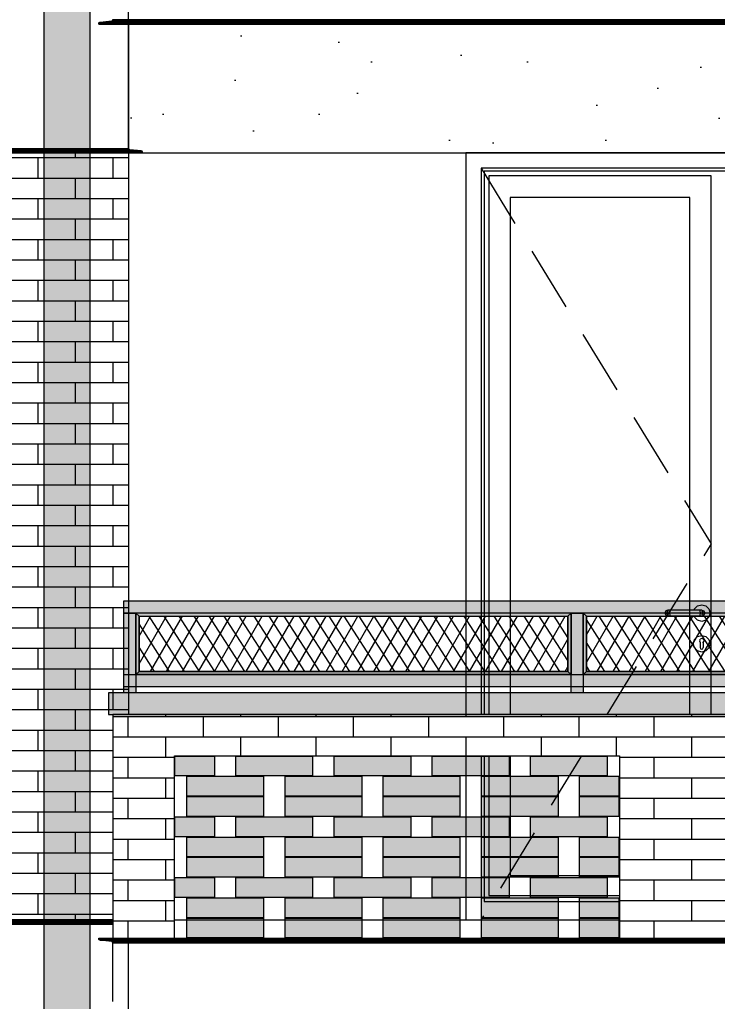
# Model space of a CAD drawing. Header units: millimetres. Extents: x 476571643 to 477489869, y 4620928210 to 4621294454.
# Drawn here: x 477475450 to 477477723, y 4621002964 to 4621006164 of the extents above; entities that cross this region are included whole.
import ezdxf

# ---------------------------------------------------------------- set-up
doc = ezdxf.new("R2010")
doc.units = ezdxf.units.MM
doc.header["$MEASUREMENT"] = 0
doc.set_wipeout_variables(frame=1)
doc.linetypes.add('Hidden Line', pattern=[317.5, 211.666667, -105.833333])
doc.linetypes.add('Wipeout_Contour', pattern=[1000, 0, -1000])
for name, color, linetype, lineweight in [('2D Drafting - General_Pen_No__7_Pen_No__7', 7, 'Continuous', 0), ('New_2D Drafting - General_Pen_No__30_Pen_No__9_Pen_No__9_Pen_No__250', 7, 'Continuous', 0), ('New_2D Drafting - General_Pen_No__30_Pen_No__9_Pen_No__9_Pen_No__253', 252, 'Continuous', 0), ('New_2D Drafting - General_Pen_No__30_Pen_No__9_Pen_No__9_Pen_No__255', 255, 'Continuous', 0), ('New_2D Drafting - General_Pen_No__30_Pen_No__9_Pen_No__9_Pen_No__42', 250, 'Continuous', 0), ('New_2D Drafting - General_Pen_No__30_Pen_No__9_Pen_No__9_Pen_No__7', 7, 'Continuous', 0), ('New_2D Drafting - General_Pen_No__4', 7, 'Continuous', 0), ('New_2D Drafting - General_Pen_No__7', 7, 'Continuous', 0), ('New_Structural - Bearing_Pen_No__250', 7, 'Continuous', 0), ('Structural - Bearing_Pen_No__250', 7, 'Continuous', 0), ('zoma_Pen_No__142', 142, 'Continuous', 0)]:
    doc.layers.add(name, color=color, linetype=linetype, lineweight=lineweight)
doc.layers.add('New_2D Drafting - General_Pen_No__30_Pen_No__9_Pen_No__9', color=7, linetype='Continuous')
doc.layers.add('zoma', color=7, linetype='Continuous')
doc.layers.add('New_2D Drafting - General_Pen_No__30_Pen_No__9_Pen_No__9_Pen_No__252', color=7, linetype='Continuous', lineweight=0, true_color=0x666666)
doc.layers.add('New_2D Drafting - General_Pen_No__30_Pen_No__9_Pen_No__9_Pen_No__254', color=7, linetype='Continuous', lineweight=0, true_color=0xcccccc)
doc.styles.add('GENERATED_STYLE_2', font='arial.ttf')
doc.dimstyles.new('GENERATED_STYLE__32', dxfattribs={"dimtxt": 100, "dimasz": 64.421331, "dimexe": 0.18, "dimexo": 3, "dimgap": 0.09, "dimtad": 1, "dimlfac": 0.001, "dimzin": 0, "dimdsep": 46, "dimtxsty": 'GENERATED_STYLE_2', "dimblk": 'ARROWHEAD_2', "dimblk1": 'ARROWHEAD_2', "dimblk2": 'ARROWHEAD_2', "dimcen": 0.09, "dimclrd": 142, "dimclre": 142, "dimclrt": 142, "dimadec": 0, "dimazin": 0, "dimtfac": 1, "dimtdec": 4, "dimtmove": 0, "dimatfit": 3, "dimfxl": 1, "dimtolj": 1, "dimtzin": 0, "dimarcsym": 0})
pattern_1 = [(60, (476844527.15, 4621385791.044), (-38.9711432, 22.5), []), (122.8330945, (476844527.15, 4621385791.044), (36.8060797, 18.75), [])]

# ---------------------------------------------------------------- blocks, each defined once
blk = doc.blocks.new('*D2171', base_point=(476844527.1, 4621385791))
at = {"layer": 'zoma_Pen_No__142', "color": 142, "linetype": 'Continuous', "lineweight": 0, "transparency": 16777216}
for p, q in [((477478168.2, 4621003254.5), (477478253, 4621003205.5)), ((477478274.2, 4621003230), (477478147, 4621003230)), ((477478210.6, 4621002530), (477478210.6, 4621003230)), ((477478274.2, 4621002530), (477478147, 4621002530)), ((477478168.2, 4621002554.5), (477478253, 4621002505.5))]:
    blk.add_line(p, q, dxfattribs=at)
at = {"layer": 'zoma_Pen_No__142', "color": 142, "lineweight": 0, "transparency": 16777216, "insert": (477478190.6, 4621002747), "char_height": 100, "attachment_point": 7, "rotation": 90, "style": 'GENERATED_STYLE_2'}
blk.add_mtext('\\A1;{\\pql;\\fArial CYR|b0|i0|c204|p34;0.70}', dxfattribs=at)
blk = doc.blocks.new('ARROWHEAD_2')
at = {"color": 0, "linetype": 'Continuous', "lineweight": 0}
for p, q in [((-0.378, -0.655), (0.378, 0.655)), ((0, 0), (-1, 0))]:
    blk.add_line(p, q, dxfattribs=at)
blk = doc.blocks.new('*D2172', base_point=(476844527.1, 4621385791))
at = {"layer": 'zoma_Pen_No__142', "color": 142, "linetype": 'Continuous', "lineweight": 0, "transparency": 16777216}
for p, q in [((477478274.2, 4621005730), (477478147, 4621005730)), ((477478168.2, 4621005754.5), (477478253, 4621005705.5)), ((477478210.6, 4621003230), (477478210.6, 4621005730)), ((477478168.2, 4621003254.5), (477478253, 4621003205.5)), ((477478274.2, 4621003230), (477478147, 4621003230))]:
    blk.add_line(p, q, dxfattribs=at)
at = {"layer": 'zoma_Pen_No__142', "color": 142, "lineweight": 0, "transparency": 16777216, "insert": (477478190.6, 4621004347), "char_height": 100, "attachment_point": 7, "rotation": 90, "style": 'GENERATED_STYLE_2'}
blk.add_mtext('\\A1;{\\pql;\\fArial CYR|b0|i0|c204|p34;2.50}', dxfattribs=at)
blk = doc.blocks.new('*D2173', base_point=(476844527.1, 4621385791))
at = {"layer": 'zoma_Pen_No__142', "color": 142, "linetype": 'Continuous', "lineweight": 0, "transparency": 16777216}
for p, q in [((477478168.2, 4621006454.5), (477478253, 4621006405.5)), ((477478274.2, 4621006430), (477478147, 4621006430)), ((477478210.6, 4621005730), (477478210.6, 4621006430)), ((477478274.2, 4621005730), (477478147, 4621005730)), ((477478168.2, 4621005754.5), (477478253, 4621005705.5))]:
    blk.add_line(p, q, dxfattribs=at)
at = {"layer": 'zoma_Pen_No__142', "color": 142, "lineweight": 0, "transparency": 16777216, "insert": (477478190.6, 4621005947), "char_height": 100, "attachment_point": 7, "rotation": 90, "style": 'GENERATED_STYLE_2'}
blk.add_mtext('\\A1;{\\pql;\\fArial CYR|b0|i0|c204|p34;0.70}', dxfattribs=at)
blk = doc.blocks.new('*D2182', base_point=(476844527.1, 4621385791))
at = {"layer": 'zoma_Pen_No__142', "color": 142, "linetype": 'Continuous', "lineweight": 0, "transparency": 16777216}
for p, q in [((477480860.4, 4621003254.5), (477480945.2, 4621003205.5)), ((477480966.4, 4621003230), (477480839.2, 4621003230)), ((477480902.8, 4621002530), (477480902.8, 4621003230)), ((477480966.4, 4621002530), (477480839.2, 4621002530)), ((477480860.4, 4621002554.5), (477480945.2, 4621002505.5))]:
    blk.add_line(p, q, dxfattribs=at)
at = {"layer": 'zoma_Pen_No__142', "color": 142, "lineweight": 0, "transparency": 16777216, "insert": (477480882.8, 4621002747), "char_height": 100, "attachment_point": 7, "rotation": 90, "style": 'GENERATED_STYLE_2'}
blk.add_mtext('\\A1;{\\pql;\\fArial CYR|b0|i0|c204|p34;0.70}', dxfattribs=at)
blk = doc.blocks.new('*D2183', base_point=(476844527.1, 4621385791))
at = {"layer": 'zoma_Pen_No__142', "color": 142, "linetype": 'Continuous', "lineweight": 0, "transparency": 16777216}
for p, q in [((477480966.4, 4621005730), (477480839.2, 4621005730)), ((477480860.4, 4621005754.5), (477480945.2, 4621005705.5)), ((477480902.8, 4621003230), (477480902.8, 4621005730)), ((477480860.4, 4621003254.5), (477480945.2, 4621003205.5)), ((477480966.4, 4621003230), (477480839.2, 4621003230))]:
    blk.add_line(p, q, dxfattribs=at)
at = {"layer": 'zoma_Pen_No__142', "color": 142, "lineweight": 0, "transparency": 16777216, "insert": (477480882.8, 4621004347), "char_height": 100, "attachment_point": 7, "rotation": 90, "style": 'GENERATED_STYLE_2'}
blk.add_mtext('\\A1;{\\pql;\\fArial CYR|b0|i0|c204|p34;2.50}', dxfattribs=at)
blk = doc.blocks.new('*D2184', base_point=(476844527.1, 4621385791))
at = {"layer": 'zoma_Pen_No__142', "color": 142, "linetype": 'Continuous', "lineweight": 0, "transparency": 16777216}
for p, q in [((477480860.4, 4621006454.5), (477480945.2, 4621006405.5)), ((477480966.4, 4621006430), (477480839.2, 4621006430)), ((477480902.8, 4621005730), (477480902.8, 4621006430)), ((477480966.4, 4621005730), (477480839.2, 4621005730)), ((477480860.4, 4621005754.5), (477480945.2, 4621005705.5))]:
    blk.add_line(p, q, dxfattribs=at)
at = {"layer": 'zoma_Pen_No__142', "color": 142, "lineweight": 0, "transparency": 16777216, "insert": (477480882.8, 4621005947), "char_height": 100, "attachment_point": 7, "rotation": 90, "style": 'GENERATED_STYLE_2'}
blk.add_mtext('\\A1;{\\pql;\\fArial CYR|b0|i0|c204|p34;0.70}', dxfattribs=at)

msp = doc.modelspace()

# ---------------------------------------------------------------- hatches: boundary and pattern name
at = {"layer": 'New_2D Drafting - General_Pen_No__30_Pen_No__9_Pen_No__9_Pen_No__255', "linetype": 'Continuous', "lineweight": 0}
for points in [[(477475679.198, 4620994529.951), (477475679.198, 4621009330.016), (477475529.198, 4621009330.016), (477475529.198, 4620994529.951)], [(477481618.93, 4621004269.985), (477481618.93, 4621004229.985), (477475788.935, 4621004229.985), (477475788.935, 4621004269.985)], [(477475828.941, 4621003969.985), (477475788.935, 4621003969.985), (477475788.935, 4621004229.985), (477475828.941, 4621004229.985)], [(477475838.941, 4621004040.011), (477475828.941, 4621004030.011), (477475828.941, 4621004229.985), (477475838.941, 4621004219.985)], [(477477246.423, 4621004229.985), (477475828.941, 4621004229.985), (477475838.941, 4621004219.985), (477477236.423, 4621004219.985)], [(477477246.423, 4621004029.985), (477477236.423, 4621004039.985), (477477236.423, 4621004219.985), (477477246.423, 4621004229.985)], [(477477286.423, 4621003969.985), (477477246.423, 4621003969.985), (477477246.423, 4621004229.985), (477477286.423, 4621004229.985)], [(477477296.423, 4621004039.985), (477477286.423, 4621004029.985), (477477286.423, 4621004230.011), (477477296.423, 4621004220.011)], [(477478683.923, 4621004229.985), (477477286.423, 4621004229.985), (477477296.423, 4621004219.985), (477478673.923, 4621004219.985)], [(477477246.423, 4621004029.985), (477475828.941, 4621004029.985), (477475838.941, 4621004039.985), (477477236.423, 4621004039.985)], [(477478683.923, 4621004029.985), (477477286.423, 4621004029.985), (477477296.423, 4621004039.985), (477478673.923, 4621004039.985)], [(477481618.93, 4621004029.985), (477481618.93, 4621003989.985), (477475788.935, 4621003989.985), (477475788.935, 4621004029.985)], [(477475738.935, 4621003899.985), (477481668.93, 4621003899.985), (477481668.93, 4621003969.985), (477475738.935, 4621003969.985)]]:
    msp.add_hatch(color=255, dxfattribs=at).paths.add_polyline_path(points)
at = {"layer": 'New_2D Drafting - General_Pen_No__7', "linetype": 'Continuous', "lineweight": 0}
h = msp.add_hatch(dxfattribs=at)
h.set_pattern_fill('BATT_INSULATION', style=0, pattern_type=2)
h.set_pattern_definition(pattern_1)
h.paths.add_polyline_path([(477475838.941, 4621004219.985), (477477236.423, 4621004219.985), (477477236.423, 4621004039.985), (477475838.941, 4621004039.985)])
h = msp.add_hatch(dxfattribs=at)
h.set_pattern_fill('BATT_INSULATION', style=0, pattern_type=2)
h.set_pattern_definition(pattern_1)
h.paths.add_polyline_path([(477477296.423, 4621004219.985), (477478673.923, 4621004219.985), (477478673.923, 4621004039.985), (477477296.423, 4621004039.985)])

# ---------------------------------------------------------------- linework, layer by layer
at = {"layer": '2D Drafting - General_Pen_No__7_Pen_No__7', "color": 7, "linetype": 'Continuous', "lineweight": 0, "flags": 128}
for points in [[(477478443.178, 4621005669.991), (477476963.178, 4621005669.986), (477476963.186, 4621003289.988), (477478443.186, 4621003289.994)], [(477477703.182, 4621005654.989), (477476978.178, 4621005654.986), (477476978.186, 4621003309.988), (477477703.186, 4621003309.991)], [(477477633.178, 4621005584.988), (477477048.178, 4621005584.986), (477477048.186, 4621003374.989), (477477633.186, 4621003374.991)]]:
    msp.add_lwpolyline(points, close=True, dxfattribs=at)
at = {"layer": 'New_2D Drafting - General_Pen_No__30_Pen_No__9_Pen_No__9_Pen_No__250', "color": 7, "linetype": 'Continuous', "lineweight": 0, "flags": 128}
msp.add_lwpolyline([(477481618.93, 4621004029.985), (477481618.93, 4621003989.985), (477475788.935, 4621003989.985), (477475788.935, 4621004029.985)], close=True, dxfattribs=at)
at = {"layer": 'New_2D Drafting - General_Pen_No__30_Pen_No__9_Pen_No__9_Pen_No__7', "color": 7, "linetype": 'Continuous', "lineweight": 0, "flags": 128}
for points in [[(477475679.198, 4620994529.951), (477475679.198, 4621009330.016), (477475529.198, 4621009330.016), (477475529.198, 4620994529.951)], [(477481618.93, 4621004269.985), (477481618.93, 4621004229.985), (477475788.935, 4621004229.985), (477475788.935, 4621004269.985)], [(477475828.941, 4621003969.985), (477475788.935, 4621003969.985), (477475788.935, 4621004229.985), (477475828.941, 4621004229.985)], [(477475838.941, 4621004040.011), (477475828.941, 4621004030.011), (477475828.941, 4621004229.985), (477475838.941, 4621004219.985)], [(477477246.423, 4621004229.985), (477475828.941, 4621004229.985), (477475838.941, 4621004219.985), (477477236.423, 4621004219.985)], [(477477246.423, 4621004029.985), (477477236.423, 4621004039.985), (477477236.423, 4621004219.985), (477477246.423, 4621004229.985)], [(477477286.423, 4621003969.985), (477477246.423, 4621003969.985), (477477246.423, 4621004229.985), (477477286.423, 4621004229.985)], [(477477296.423, 4621004039.985), (477477286.423, 4621004029.985), (477477286.423, 4621004230.011), (477477296.423, 4621004220.011)], [(477478683.923, 4621004229.985), (477477286.423, 4621004229.985), (477477296.423, 4621004219.985), (477478673.923, 4621004219.985)], [(477477246.423, 4621004029.985), (477475828.941, 4621004029.985), (477475838.941, 4621004039.985), (477477236.423, 4621004039.985)], [(477478683.923, 4621004029.985), (477477286.423, 4621004029.985), (477477296.423, 4621004039.985), (477478673.923, 4621004039.985)], [(477475738.935, 4621003899.985), (477481668.93, 4621003899.985), (477481668.93, 4621003969.985), (477475738.935, 4621003969.985)]]:
    msp.add_lwpolyline(points, close=True, dxfattribs=at)
at = {"layer": 'New_2D Drafting - General_Pen_No__4', "color": 7, "linetype": 'Continuous', "lineweight": 0, "flags": 128}
for points in [[(477475838.941, 4621004219.985), (477477236.423, 4621004219.985), (477477236.423, 4621004039.985), (477475838.941, 4621004039.985)], [(477477296.423, 4621004219.985), (477478673.923, 4621004219.985), (477478673.923, 4621004039.985), (477477296.423, 4621004039.985)]]:
    msp.add_lwpolyline(points, close=True, dxfattribs=at)
at = {"layer": 'New_Structural - Bearing_Pen_No__250', "color": 7, "linetype": 'Continuous', "lineweight": 0}
for p, q in [((477477658.792, 4621004253.372), (477477672.292, 4621004256.989)), ((477477672.292, 4621004256.989), (477477685.792, 4621004253.372)), ((477477555.221, 4621004237.06), (477477552.292, 4621004229.989)), ((477477552.292, 4621004229.989), (477477555.221, 4621004222.918)), ((477477556.773, 4621004237.06), (477477554.014, 4621004229.989)), ((477477554.014, 4621004229.989), (477477556.773, 4621004222.918)), ((477477562.292, 4621004239.989), (477477555.221, 4621004237.06)), ((477477561.588, 4621004237.06), (477477559.476, 4621004229.989)), ((477477559.476, 4621004229.989), (477477561.588, 4621004222.918)), ((477477563.434, 4621004239.989), (477477562.292, 4621004239.989)), ((477477566.686, 4621004239.989), (477477563.434, 4621004239.989)), ((477477571.552, 4621004239.989), (477477566.686, 4621004239.989)), ((477477568.793, 4621004237.06), (477477567.65, 4621004229.989)), ((477477567.65, 4621004229.989), (477477568.793, 4621004222.918)), ((477477577.292, 4621004239.989), (477477571.552, 4621004239.989)), ((477477657.292, 4621004239.989), (477477577.292, 4621004239.989)), ((477477647.972, 4621004239.989), (477477648.91, 4621004243.489)), ((477477648.91, 4621004243.489), (477477658.792, 4621004253.372)), ((477477663.033, 4621004239.989), (477477657.292, 4621004239.989)), ((477477667.899, 4621004239.989), (477477663.033, 4621004239.989)), ((477477665.792, 4621004237.06), (477477666.934, 4621004229.989)), ((477477666.934, 4621004229.989), (477477665.792, 4621004222.918)), ((477477671.15, 4621004239.989), (477477667.899, 4621004239.989)), ((477477672.292, 4621004239.989), (477477671.15, 4621004239.989)), ((477477672.292, 4621004239.989), (477477679.363, 4621004237.061)), ((477477672.997, 4621004237.061), (477477675.109, 4621004229.989)), ((477477675.109, 4621004229.989), (477477672.997, 4621004222.918)), ((477477677.811, 4621004237.061), (477477680.57, 4621004229.989)), ((477477680.57, 4621004229.989), (477477677.811, 4621004222.918)), ((477477679.363, 4621004237.061), (477477682.292, 4621004229.989)), ((477477682.292, 4621004229.989), (477477679.363, 4621004222.918)), ((477477685.792, 4621004253.372), (477477695.675, 4621004243.49)), ((477477695.675, 4621004243.49), (477477699.292, 4621004229.99)), ((477477699.292, 4621004229.99), (477477695.675, 4621004216.49)), ((477477555.221, 4621004222.918), (477477562.292, 4621004219.989)), ((477477563.434, 4621004219.989), (477477562.292, 4621004219.989)), ((477477566.686, 4621004219.989), (477477563.434, 4621004219.989)), ((477477571.552, 4621004219.989), (477477566.686, 4621004219.989)), ((477477577.292, 4621004219.989), (477477571.552, 4621004219.989)), ((477477657.292, 4621004219.989), (477477577.292, 4621004219.989)), ((477477648.91, 4621004216.489), (477477647.972, 4621004219.989)), ((477477658.792, 4621004206.607), (477477648.91, 4621004216.489)), ((477477663.033, 4621004219.989), (477477657.292, 4621004219.989)), ((477477672.292, 4621004202.989), (477477658.792, 4621004206.607)), ((477477667.899, 4621004219.989), (477477663.033, 4621004219.989)), ((477477671.151, 4621004219.989), (477477667.899, 4621004219.989)), ((477477672.292, 4621004219.989), (477477671.151, 4621004219.989)), ((477477679.363, 4621004222.918), (477477672.292, 4621004219.989)), ((477477685.792, 4621004206.607), (477477672.292, 4621004202.989)), ((477477695.675, 4621004216.49), (477477685.792, 4621004206.607)), ((477477645.293, 4621004129.989), (477477648.91, 4621004143.489)), ((477477648.91, 4621004116.489), (477477645.293, 4621004129.989)), ((477477648.91, 4621004143.489), (477477658.793, 4621004153.372)), ((477477658.793, 4621004153.372), (477477672.293, 4621004156.989)), ((477477665.572, 4621004141.629), (477477664.825, 4621004139.682)), ((477477664.825, 4621004139.682), (477477667.293, 4621004134.389)), ((477477665.572, 4621004141.629), (477477666.917, 4621004145.133)), ((477477672.293, 4621004147.415), (477477666.917, 4621004145.133)), ((477477667.293, 4621004134.389), (477477667.293, 4621004132.876)), ((477477667.293, 4621004132.876), (477477667.293, 4621004129.989)), ((477477667.293, 4621004129.989), (477477667.293, 4621004127.103)), ((477477672.293, 4621004156.989), (477477685.793, 4621004153.372)), ((477477677.668, 4621004145.133), (477477672.293, 4621004147.415)), ((477477677.293, 4621004134.389), (477477679.76, 4621004139.682)), ((477477677.293, 4621004132.876), (477477677.293, 4621004134.389)), ((477477677.293, 4621004132.876), (477477677.293, 4621004129.989)), ((477477677.293, 4621004129.989), (477477677.293, 4621004127.103)), ((477477679.013, 4621004141.629), (477477677.668, 4621004145.133)), ((477477679.013, 4621004141.629), (477477679.76, 4621004139.682)), ((477477685.793, 4621004153.372), (477477695.675, 4621004143.49)), ((477477695.675, 4621004143.49), (477477699.293, 4621004129.99)), ((477477699.293, 4621004129.99), (477477695.675, 4621004116.49)), ((477477658.793, 4621004106.607), (477477648.91, 4621004116.489)), ((477477672.293, 4621004102.989), (477477658.793, 4621004106.607)), ((477477667.293, 4621004127.103), (477477667.293, 4621004121.329)), ((477477667.293, 4621004121.329), (477477667.293, 4621004117.489)), ((477477667.293, 4621004117.489), (477477668.757, 4621004113.954)), ((477477668.757, 4621004113.954), (477477672.293, 4621004112.489)), ((477477672.293, 4621004112.489), (477477675.828, 4621004113.954)), ((477477685.793, 4621004106.607), (477477672.293, 4621004102.989)), ((477477675.828, 4621004113.954), (477477677.293, 4621004117.489)), ((477477677.293, 4621004127.103), (477477677.293, 4621004121.329)), ((477477677.293, 4621004121.329), (477477677.293, 4621004117.489)), ((477477695.675, 4621004116.49), (477477685.793, 4621004106.607))]:
    msp.add_line(p, q, dxfattribs=at)
at = {"layer": 'Structural - Bearing_Pen_No__250', "color": 7, "linetype": 'Continuous', "lineweight": 0}
for p, q in [((477475707.596, 4621006152.486), (477475707.996, 4621006154.016)), ((477475707.596, 4621006149.991), (477475707.596, 4621006152.486)), ((477475707.996, 4621006154.016), (477475709.134, 4621006155.314)), ((477475709.134, 4621006155.314), (477475710.837, 4621006156.181)), ((477475710.837, 4621006156.181), (477475712.059, 4621006156.441)), ((477475712.059, 4621006156.441), (477475749.46, 4621006160.431)), ((477475749.46, 4621006160.431), (477475750.682, 4621006160.69)), ((477475750.682, 4621006160.69), (477475752.385, 4621006161.557)), ((477475752.385, 4621006161.557), (477475753.523, 4621006162.855)), ((477475753.523, 4621006162.855), (477475753.922, 4621006164.386)), ((477475707.596, 4621003167.496), (477475707.596, 4621003169.991)), ((477475707.996, 4621003165.965), (477475707.596, 4621003167.496)), ((477475709.134, 4621003164.667), (477475707.996, 4621003165.965)), ((477475710.837, 4621003163.8), (477475709.134, 4621003164.667)), ((477475712.059, 4621003163.541), (477475710.837, 4621003163.8)), ((477475749.46, 4621003159.551), (477475712.059, 4621003163.541)), ((477475750.682, 4621003159.291), (477475749.46, 4621003159.551)), ((477475752.385, 4621003158.424), (477475750.682, 4621003159.291)), ((477475753.523, 4621003157.126), (477475752.385, 4621003158.424)), ((477475753.922, 4621003155.596), (477475753.523, 4621003157.126)), ((477475753.922, 4621002964.404), (477475753.922, 4621003155.596))]:
    msp.add_line(p, q, dxfattribs=at)

# ---------------------------------------------------------------- wipeouts: each hides what was drawn before it
at = {"color": 254, "linetype": 'Wipeout_Contour', "lineweight": 0, "ltscale": 27873655065.9158}
msp.add_wipeout([(477475804.11, 4621006149.991), (477475804.11, 4621005729.993), (477482774.143, 4621005729.993), (477482774.143, 4621006429.993), (477481653.93, 4621006429.993), (477481653.93, 4621006149.991)], dxfattribs=at).dxf.layer = 'New_2D Drafting - General_Pen_No__30_Pen_No__9_Pen_No__9'
at = {"color": 254, "linetype": 'Wipeout_Contour', "lineweight": 0, "ltscale": 27873635967.59877}
msp.add_wipeout([(477475804.11, 4621002949.991), (477475804.11, 4621002529.993), (477482774.143, 4621002529.993), (477482774.143, 4621003229.993), (477481653.93, 4621003229.993), (477481653.93, 4621002949.991)], dxfattribs=at).dxf.layer = 'New_2D Drafting - General_Pen_No__30_Pen_No__9_Pen_No__9'

# ---------------------------------------------------------------- next in the draw order: hatches: boundary and pattern name
at = {"layer": 'New_2D Drafting - General_Pen_No__30_Pen_No__9_Pen_No__9_Pen_No__253', "linetype": 'Continuous', "lineweight": 0}
h = msp.add_hatch(dxfattribs=at)
h.set_pattern_fill('BRICK___RUNNING_BOND', color=252, style=0, pattern_type=2)
h.set_pattern_definition([(0, (477474163.39, 4621004514.985), (0, 66.64), []), (90, (477474163.4, 4621004514.98), (-244.8, 0), [66.64, -66.64]), (90, (477474285.8, 4621004581.62), (-244.8, 0), [66.64, -66.64])])
h.paths.add_polyline_path([(477474554.476, 4621005729.992), (477475804.11, 4621005729.992), (477475804.11, 4621003229.992), (477474554.476, 4621003229.992)])
at = {"layer": 'New_2D Drafting - General_Pen_No__30_Pen_No__9_Pen_No__9_Pen_No__42', "linetype": 'Continuous', "lineweight": 0, "true_color": 0xc7c8ca}
h = msp.add_hatch(dxfattribs=at)
h.set_pattern_fill('CUT_STONE', color=9, style=0, pattern_type=2)
h.set_pattern_definition([(45, (476844527.15, 4621386591.04), (-254.55844, 254.55844), [0, -240, 0, -360]), (110, (476845327.15, 4621386591.04), (338.28934, 123.12725), [0, -176, 0, -304])])
h.paths.add_polyline_path([(477475804.11, 4621006149.991), (477475804.11, 4621005729.993), (477482774.143, 4621005729.993), (477482774.143, 4621006429.993), (477481653.93, 4621006429.993), (477481653.93, 4621006149.991)])

# ---------------------------------------------------------------- next in the draw order: linework, layer by layer
at = {"layer": '2D Drafting - General_Pen_No__7_Pen_No__7', "color": 7, "linetype": 'Continuous', "lineweight": 0, "flags": 128}
for points in [[(477476907.303, 4621003229.987), (477478503.186, 4621003229.992), (477478503.177, 4621005729.992), (477476903.177, 4621005729.987)], [(477476903.177, 4621005729.987), (477476903.186, 4621003229.987), (477476907.303, 4621003229.987)]]:
    msp.add_lwpolyline(points, dxfattribs=at)
msp.add_lwpolyline([(477478453.178, 4621005679.991), (477476953.178, 4621005679.986), (477476953.186, 4621003229.987), (477478453.186, 4621003229.994)], close=True, dxfattribs=at)
at = {"layer": '2D Drafting - General_Pen_No__7_Pen_No__7', "color": 7, "linetype": 'Hidden Line', "lineweight": 0, "flags": 128}
msp.add_lwpolyline([(477476953.178, 4621005679.986), (477477703.182, 4621004455.866), (477476953.963, 4621003231.271)], dxfattribs=at)
at = {"layer": 'New_2D Drafting - General_Pen_No__30_Pen_No__9_Pen_No__9_Pen_No__7', "color": 7, "linetype": 'Continuous', "lineweight": 0, "flags": 128}
for points in [[(477475804.11, 4621006149.991), (477475804.11, 4621005729.993), (477482774.143, 4621005729.993), (477482774.143, 4621006429.993), (477481653.93, 4621006429.993), (477481653.93, 4621006149.991)], [(477474554.476, 4621005729.992), (477475804.11, 4621005729.992), (477475804.11, 4621003229.992), (477474554.476, 4621003229.992)]]:
    msp.add_lwpolyline(points, close=True, dxfattribs=at)
at = {"layer": 'New_Structural - Bearing_Pen_No__250', "color": 7, "linetype": 'Continuous', "lineweight": 0}
for p, q in [((477475804.11, 4621005729.993), (477482774.143, 4621005729.993)), ((477475804.11, 4621003229.993), (477482774.143, 4621003229.993))]:
    msp.add_line(p, q, dxfattribs=at)
at = {"layer": 'Structural - Bearing_Pen_No__250', "color": 7, "linetype": 'Continuous', "lineweight": 0}
for p, q in [((477475804.11, 4621005744.407), (477475804.11, 4621006415.592)), ((477475707.596, 4621006152.486), (477481700.248, 4621006152.486)), ((477475707.596, 4621006149.991), (477481700.248, 4621006149.991)), ((477475712.059, 4621006156.441), (477481695.786, 4621006156.441)), ((477475749.46, 4621006160.431), (477481658.385, 4621006160.431)), ((477475753.921, 4621006164.386), (477481653.922, 4621006164.386)), ((477468457.801, 4621005732.488), (477475850.436, 4621005732.488)), ((477468457.801, 4621005729.993), (477475850.436, 4621005729.993)), ((477468462.263, 4621005736.443), (477475845.974, 4621005736.443)), ((477468499.665, 4621005740.433), (477475808.573, 4621005740.433)), ((477468504.127, 4621005744.388), (477475804.11, 4621005744.388)), ((477475804.51, 4621005742.857), (477475804.11, 4621005744.388)), ((477475805.648, 4621005741.56), (477475804.51, 4621005742.857)), ((477475807.351, 4621005740.693), (477475805.648, 4621005741.56)), ((477475808.573, 4621005740.433), (477475807.351, 4621005740.693)), ((477475845.974, 4621005736.443), (477475808.573, 4621005740.433)), ((477475847.196, 4621005736.184), (477475845.974, 4621005736.443)), ((477475848.899, 4621005735.317), (477475847.196, 4621005736.184)), ((477475850.037, 4621005734.019), (477475848.899, 4621005735.317)), ((477475850.436, 4621005732.488), (477475850.037, 4621005734.019)), ((477475850.436, 4621005729.993), (477475850.436, 4621005732.488)), ((477468457.801, 4621003229.988), (477475850.436, 4621003229.988)), ((477468457.801, 4621003227.493), (477475850.436, 4621003227.493)), ((477468462.263, 4621003223.537), (477475845.974, 4621003223.537)), ((477468499.665, 4621003219.548), (477475808.573, 4621003219.548)), ((477468504.127, 4621003215.592), (477475804.11, 4621003215.592)), ((477475804.11, 4621003215.592), (477475804.51, 4621003217.123)), ((477475804.11, 4621002544.407), (477475804.11, 4621003215.592)), ((477475804.51, 4621003217.123), (477475805.648, 4621003218.421)), ((477475805.648, 4621003218.421), (477475807.351, 4621003219.288)), ((477475807.351, 4621003219.288), (477475808.573, 4621003219.548)), ((477475808.573, 4621003219.548), (477475845.974, 4621003223.537)), ((477475845.974, 4621003223.537), (477475847.196, 4621003223.797)), ((477475847.196, 4621003223.797), (477475848.899, 4621003224.664)), ((477475848.899, 4621003224.664), (477475850.037, 4621003225.962)), ((477475850.037, 4621003225.962), (477475850.436, 4621003227.493)), ((477475850.436, 4621003227.493), (477475850.436, 4621003229.988)), ((477475707.596, 4621003169.991), (477481700.248, 4621003169.991)), ((477475707.596, 4621003167.496), (477481700.248, 4621003167.496)), ((477475712.059, 4621003163.541), (477481695.786, 4621003163.541)), ((477475749.46, 4621003159.551), (477481658.385, 4621003159.551)), ((477475753.922, 4621003155.596), (477481653.922, 4621003155.596))]:
    msp.add_line(p, q, dxfattribs=at)

# ---------------------------------------------------------------- next in the draw order: dimensions: what is measured, and where the dimension line sits
at = {"layer": 'zoma', "color": 142, "linetype": 'Continuous', "lineweight": 0}
for base, picture, middle in [((477478210.582, 4621006429.993), '*D2173', (477478140.582, 4621006076.85)), ((477480902.788, 4621006429.993), '*D2184', (477480832.788, 4621006076.85))]:
    dim = msp.add_linear_dim(base=base, p1=(477463204.432, 4621005730), p2=(477462483.984, 4621006429.993), angle=90, dimstyle='GENERATED_STYLE__32', dxfattribs=at)
    dim.commit()
    dim.dimension.update_dxf_attribs({"geometry": picture, "text_midpoint": middle, "dimtype": 160, "text_rotation": 90})

# ---------------------------------------------------------------- next in the draw order: wipeouts: each hides what was drawn before it
at = {"color": 254, "linetype": 'Wipeout_Contour', "lineweight": 0, "ltscale": 74329702900.93265}
msp.add_wipeout([(477475753.935, 4621003169.991), (477475954.049, 4621003169.991), (477475954.049, 4621003764.991), (477477403.991, 4621003764.991), (477477403.991, 4621003169.991), (477477803.991, 4621003169.991), (477477803.991, 4621003764.985), (477479603.989, 4621003764.985), (477479603.989, 4621003169.991), (477480003.989, 4621003169.991), (477480003.989, 4621003764.985), (477481453.93, 4621003764.985), (477481453.93, 4621003169.991), (477481653.93, 4621003169.991), (477481653.93, 4621003899.985), (477475753.935, 4621003899.985)], dxfattribs=at).dxf.layer = 'New_2D Drafting - General_Pen_No__30_Pen_No__9_Pen_No__9'

# ---------------------------------------------------------------- next in the draw order: hatches: boundary and pattern name
at = {"layer": 'New_2D Drafting - General_Pen_No__30_Pen_No__9_Pen_No__9_Pen_No__254', "linetype": 'Continuous', "lineweight": 0, "true_color": 0xcccccc}
h = msp.add_hatch(dxfattribs=at)
h.set_pattern_fill('BRICK___RUNNING_BOND', color=254, style=0, pattern_type=2)
h.set_pattern_definition([(180, (477481189.12, 4621003559.99), (0, 66.64), []), (90, (477481189.12, 4621003559.99), (244.8, 0), [66.64, -66.64]), (90, (477481066.72, 4621003626.63), (244.8, 0), [66.64, -66.64])])
h.paths.add_polyline_path([(477475753.935, 4621003169.991), (477475954.049, 4621003169.991), (477475954.049, 4621003764.991), (477477403.991, 4621003764.991), (477477403.991, 4621003169.991), (477477803.991, 4621003169.991), (477477803.991, 4621003764.985), (477479603.989, 4621003764.985), (477479603.989, 4621003169.991), (477480003.989, 4621003169.991), (477480003.989, 4621003764.985), (477481453.93, 4621003764.985), (477481453.93, 4621003169.991), (477481653.93, 4621003169.991), (477481653.93, 4621003899.985), (477475753.935, 4621003899.985)])
at = {"layer": 'New_2D Drafting - General_Pen_No__30_Pen_No__9_Pen_No__9_Pen_No__255', "linetype": 'Continuous', "lineweight": 0}
for points in [[(477475955.048, 4621003763.991), (477476084.533, 4621003763.991), (477476084.533, 4621003698.991), (477475955.048, 4621003698.991)], [(477476154.533, 4621003763.991), (477476404.533, 4621003763.991), (477476404.533, 4621003698.991), (477476154.533, 4621003698.991)], [(477476474.533, 4621003763.991), (477476724.533, 4621003763.991), (477476724.533, 4621003698.991), (477476474.533, 4621003698.991)], [(477476794.533, 4621003763.991), (477477044.533, 4621003763.991), (477477044.533, 4621003698.991), (477476794.533, 4621003698.991)], [(477477114.533, 4621003763.991), (477477364.533, 4621003763.991), (477477364.533, 4621003698.991), (477477114.533, 4621003698.991)], [(477476244.533, 4621003697.991), (477476244.533, 4621003632.991), (477475994.533, 4621003632.991), (477475994.533, 4621003697.991)], [(477476564.533, 4621003697.991), (477476564.533, 4621003632.991), (477476314.533, 4621003632.991), (477476314.533, 4621003697.991)], [(477476884.533, 4621003697.991), (477476884.533, 4621003632.991), (477476634.533, 4621003632.991), (477476634.533, 4621003697.991)], [(477477204.533, 4621003697.991), (477477204.533, 4621003632.991), (477476954.533, 4621003632.991), (477476954.533, 4621003697.991)], [(477477402.533, 4621003697.991), (477477402.533, 4621003632.991), (477477274.533, 4621003632.991), (477477274.533, 4621003697.991)], [(477476244.533, 4621003631.991), (477476244.533, 4621003566.991), (477475994.533, 4621003566.991), (477475994.533, 4621003631.991)], [(477476564.533, 4621003631.991), (477476564.533, 4621003566.991), (477476314.533, 4621003566.991), (477476314.533, 4621003631.991)], [(477476884.533, 4621003631.991), (477476884.533, 4621003566.991), (477476634.533, 4621003566.991), (477476634.533, 4621003631.991)], [(477477204.533, 4621003631.991), (477477204.533, 4621003566.991), (477476954.533, 4621003566.991), (477476954.533, 4621003631.991)], [(477477402.533, 4621003631.991), (477477402.533, 4621003566.991), (477477274.533, 4621003566.991), (477477274.533, 4621003631.991)], [(477475955.048, 4621003565.991), (477476084.533, 4621003565.991), (477476084.533, 4621003500.991), (477475955.048, 4621003500.991)], [(477476154.533, 4621003500.991), (477476154.533, 4621003565.991), (477476404.533, 4621003565.991), (477476404.533, 4621003500.991)], [(477476474.533, 4621003500.991), (477476474.533, 4621003565.991), (477476724.533, 4621003565.991), (477476724.533, 4621003500.991)], [(477476794.533, 4621003500.991), (477476794.533, 4621003565.991), (477477044.533, 4621003565.991), (477477044.533, 4621003500.991)], [(477477114.533, 4621003500.991), (477477114.533, 4621003565.991), (477477364.533, 4621003565.991), (477477364.533, 4621003500.991)], [(477475994.533, 4621003499.991), (477476244.533, 4621003499.991), (477476244.533, 4621003434.991), (477475994.533, 4621003434.991)], [(477476314.533, 4621003499.991), (477476564.533, 4621003499.991), (477476564.533, 4621003434.991), (477476314.533, 4621003434.991)], [(477476634.533, 4621003499.991), (477476884.533, 4621003499.991), (477476884.533, 4621003434.991), (477476634.533, 4621003434.991)], [(477476954.533, 4621003499.991), (477477204.533, 4621003499.991), (477477204.533, 4621003434.991), (477476954.533, 4621003434.991)], [(477477274.533, 4621003499.991), (477477402.533, 4621003499.991), (477477402.533, 4621003434.991), (477477274.533, 4621003434.991)], [(477475994.533, 4621003433.991), (477476244.533, 4621003433.991), (477476244.533, 4621003368.991), (477475994.533, 4621003368.991)], [(477476314.533, 4621003433.991), (477476564.533, 4621003433.991), (477476564.533, 4621003368.991), (477476314.533, 4621003368.991)], [(477476634.533, 4621003433.991), (477476884.533, 4621003433.991), (477476884.533, 4621003368.991), (477476634.533, 4621003368.991)], [(477476954.533, 4621003433.991), (477477204.533, 4621003433.991), (477477204.533, 4621003368.991), (477476954.533, 4621003368.991)], [(477477274.533, 4621003433.991), (477477402.533, 4621003433.991), (477477402.533, 4621003368.991), (477477274.533, 4621003368.991)], [(477475955.048, 4621003367.991), (477476084.533, 4621003367.991), (477476084.533, 4621003302.991), (477475955.048, 4621003302.991)], [(477476404.533, 4621003367.991), (477476404.533, 4621003302.991), (477476154.533, 4621003302.991), (477476154.533, 4621003367.991)], [(477476724.533, 4621003367.991), (477476724.533, 4621003302.991), (477476474.533, 4621003302.991), (477476474.533, 4621003367.991)], [(477477044.533, 4621003367.991), (477477044.533, 4621003302.991), (477476794.533, 4621003302.991), (477476794.533, 4621003367.991)], [(477477364.533, 4621003367.991), (477477364.533, 4621003302.991), (477477114.533, 4621003302.991), (477477114.533, 4621003367.991)], [(477475994.533, 4621003301.991), (477476244.533, 4621003301.991), (477476244.533, 4621003236.991), (477475994.533, 4621003236.991)], [(477476314.533, 4621003301.991), (477476564.533, 4621003301.991), (477476564.533, 4621003236.991), (477476314.533, 4621003236.991)], [(477476634.533, 4621003301.991), (477476884.533, 4621003301.991), (477476884.533, 4621003236.991), (477476634.533, 4621003236.991)], [(477476954.533, 4621003301.991), (477477204.533, 4621003301.991), (477477204.533, 4621003236.991), (477476954.533, 4621003236.991)], [(477477274.533, 4621003301.991), (477477402.533, 4621003301.991), (477477402.533, 4621003236.991), (477477274.533, 4621003236.991)], [(477475994.533, 4621003235.991), (477476244.533, 4621003235.991), (477476244.533, 4621003170.991), (477475994.533, 4621003170.991)], [(477476314.533, 4621003235.991), (477476564.533, 4621003235.991), (477476564.533, 4621003170.991), (477476314.533, 4621003170.991)], [(477476634.533, 4621003235.991), (477476884.533, 4621003235.991), (477476884.533, 4621003170.991), (477476634.533, 4621003170.991)], [(477476954.533, 4621003235.991), (477477204.533, 4621003235.991), (477477204.533, 4621003170.991), (477476954.533, 4621003170.991)], [(477477274.533, 4621003235.991), (477477402.533, 4621003235.991), (477477402.533, 4621003170.991), (477477274.533, 4621003170.991)]]:
    msp.add_hatch(color=8, dxfattribs=at).paths.add_polyline_path(points)

# ---------------------------------------------------------------- next in the draw order: linework, layer by layer
at = {"layer": 'New_2D Drafting - General_Pen_No__30_Pen_No__9_Pen_No__9_Pen_No__252', "color": 251, "linetype": 'Continuous', "lineweight": 0, "true_color": 0x666666, "flags": 128}
for points in [[(477475955.048, 4621003763.991), (477476084.533, 4621003763.991), (477476084.533, 4621003698.991), (477475955.048, 4621003698.991)], [(477476154.533, 4621003763.991), (477476404.533, 4621003763.991), (477476404.533, 4621003698.991), (477476154.533, 4621003698.991)], [(477476474.533, 4621003763.991), (477476724.533, 4621003763.991), (477476724.533, 4621003698.991), (477476474.533, 4621003698.991)], [(477476794.533, 4621003763.991), (477477044.533, 4621003763.991), (477477044.533, 4621003698.991), (477476794.533, 4621003698.991)], [(477477114.533, 4621003763.991), (477477364.533, 4621003763.991), (477477364.533, 4621003698.991), (477477114.533, 4621003698.991)], [(477476244.533, 4621003697.991), (477476244.533, 4621003632.991), (477475994.533, 4621003632.991), (477475994.533, 4621003697.991)], [(477476564.533, 4621003697.991), (477476564.533, 4621003632.991), (477476314.533, 4621003632.991), (477476314.533, 4621003697.991)], [(477476884.533, 4621003697.991), (477476884.533, 4621003632.991), (477476634.533, 4621003632.991), (477476634.533, 4621003697.991)], [(477477204.533, 4621003697.991), (477477204.533, 4621003632.991), (477476954.533, 4621003632.991), (477476954.533, 4621003697.991)], [(477477402.533, 4621003697.991), (477477402.533, 4621003632.991), (477477274.533, 4621003632.991), (477477274.533, 4621003697.991)], [(477476244.533, 4621003631.991), (477476244.533, 4621003566.991), (477475994.533, 4621003566.991), (477475994.533, 4621003631.991)], [(477476564.533, 4621003631.991), (477476564.533, 4621003566.991), (477476314.533, 4621003566.991), (477476314.533, 4621003631.991)], [(477476884.533, 4621003631.991), (477476884.533, 4621003566.991), (477476634.533, 4621003566.991), (477476634.533, 4621003631.991)], [(477477204.533, 4621003631.991), (477477204.533, 4621003566.991), (477476954.533, 4621003566.991), (477476954.533, 4621003631.991)], [(477477402.533, 4621003631.991), (477477402.533, 4621003566.991), (477477274.533, 4621003566.991), (477477274.533, 4621003631.991)], [(477475955.048, 4621003565.991), (477476084.533, 4621003565.991), (477476084.533, 4621003500.991), (477475955.048, 4621003500.991)], [(477476154.533, 4621003500.991), (477476154.533, 4621003565.991), (477476404.533, 4621003565.991), (477476404.533, 4621003500.991)], [(477476474.533, 4621003500.991), (477476474.533, 4621003565.991), (477476724.533, 4621003565.991), (477476724.533, 4621003500.991)], [(477476794.533, 4621003500.991), (477476794.533, 4621003565.991), (477477044.533, 4621003565.991), (477477044.533, 4621003500.991)], [(477477114.533, 4621003500.991), (477477114.533, 4621003565.991), (477477364.533, 4621003565.991), (477477364.533, 4621003500.991)], [(477475994.533, 4621003499.991), (477476244.533, 4621003499.991), (477476244.533, 4621003434.991), (477475994.533, 4621003434.991)], [(477476314.533, 4621003499.991), (477476564.533, 4621003499.991), (477476564.533, 4621003434.991), (477476314.533, 4621003434.991)], [(477476634.533, 4621003499.991), (477476884.533, 4621003499.991), (477476884.533, 4621003434.991), (477476634.533, 4621003434.991)], [(477476954.533, 4621003499.991), (477477204.533, 4621003499.991), (477477204.533, 4621003434.991), (477476954.533, 4621003434.991)], [(477477274.533, 4621003499.991), (477477402.533, 4621003499.991), (477477402.533, 4621003434.991), (477477274.533, 4621003434.991)], [(477475994.533, 4621003433.991), (477476244.533, 4621003433.991), (477476244.533, 4621003368.991), (477475994.533, 4621003368.991)], [(477476314.533, 4621003433.991), (477476564.533, 4621003433.991), (477476564.533, 4621003368.991), (477476314.533, 4621003368.991)], [(477476634.533, 4621003433.991), (477476884.533, 4621003433.991), (477476884.533, 4621003368.991), (477476634.533, 4621003368.991)], [(477476954.533, 4621003433.991), (477477204.533, 4621003433.991), (477477204.533, 4621003368.991), (477476954.533, 4621003368.991)], [(477477274.533, 4621003433.991), (477477402.533, 4621003433.991), (477477402.533, 4621003368.991), (477477274.533, 4621003368.991)], [(477475955.048, 4621003367.991), (477476084.533, 4621003367.991), (477476084.533, 4621003302.991), (477475955.048, 4621003302.991)], [(477476404.533, 4621003367.991), (477476404.533, 4621003302.991), (477476154.533, 4621003302.991), (477476154.533, 4621003367.991)], [(477476724.533, 4621003367.991), (477476724.533, 4621003302.991), (477476474.533, 4621003302.991), (477476474.533, 4621003367.991)], [(477477044.533, 4621003367.991), (477477044.533, 4621003302.991), (477476794.533, 4621003302.991), (477476794.533, 4621003367.991)], [(477477364.533, 4621003367.991), (477477364.533, 4621003302.991), (477477114.533, 4621003302.991), (477477114.533, 4621003367.991)], [(477475994.533, 4621003301.991), (477476244.533, 4621003301.991), (477476244.533, 4621003236.991), (477475994.533, 4621003236.991)], [(477476314.533, 4621003301.991), (477476564.533, 4621003301.991), (477476564.533, 4621003236.991), (477476314.533, 4621003236.991)], [(477476634.533, 4621003301.991), (477476884.533, 4621003301.991), (477476884.533, 4621003236.991), (477476634.533, 4621003236.991)], [(477476954.533, 4621003301.991), (477477204.533, 4621003301.991), (477477204.533, 4621003236.991), (477476954.533, 4621003236.991)], [(477477274.533, 4621003301.991), (477477402.533, 4621003301.991), (477477402.533, 4621003236.991), (477477274.533, 4621003236.991)], [(477475994.533, 4621003235.991), (477476244.533, 4621003235.991), (477476244.533, 4621003170.991), (477475994.533, 4621003170.991)], [(477476314.533, 4621003235.991), (477476564.533, 4621003235.991), (477476564.533, 4621003170.991), (477476314.533, 4621003170.991)], [(477476634.533, 4621003235.991), (477476884.533, 4621003235.991), (477476884.533, 4621003170.991), (477476634.533, 4621003170.991)], [(477476954.533, 4621003235.991), (477477204.533, 4621003235.991), (477477204.533, 4621003170.991), (477476954.533, 4621003170.991)], [(477477274.533, 4621003235.991), (477477402.533, 4621003235.991), (477477402.533, 4621003170.991), (477477274.533, 4621003170.991)]]:
    msp.add_lwpolyline(points, close=True, dxfattribs=at)
at = {"layer": 'New_2D Drafting - General_Pen_No__30_Pen_No__9_Pen_No__9_Pen_No__7', "color": 7, "linetype": 'Continuous', "lineweight": 0, "flags": 128}
msp.add_lwpolyline([(477475753.935, 4621003169.991), (477475954.049, 4621003169.991), (477475954.049, 4621003764.991), (477477403.991, 4621003764.991), (477477403.991, 4621003169.991), (477477803.991, 4621003169.991), (477477803.991, 4621003764.985), (477479603.989, 4621003764.985), (477479603.989, 4621003169.991), (477480003.989, 4621003169.991), (477480003.989, 4621003764.985), (477481453.93, 4621003764.985), (477481453.93, 4621003169.991), (477481653.93, 4621003169.991), (477481653.93, 4621003899.985), (477475753.935, 4621003899.985)], close=True, dxfattribs=at)
at = {"layer": 'New_Structural - Bearing_Pen_No__250', "color": 7, "linetype": 'Continuous', "lineweight": 0, "flags": 128}
msp.add_lwpolyline([(477481668.93, 4621003969.985), (477475738.935, 4621003969.985), (477475738.935, 4621003899.985), (477481668.93, 4621003899.985)], close=True, dxfattribs=at)

# ---------------------------------------------------------------- next in the draw order: dimensions: what is measured, and where the dimension line sits
at = {"layer": 'zoma', "color": 142, "linetype": 'Continuous', "lineweight": 0}
for base, p1, p2, picture, middle in [((477478210.582, 4621005730), (477462293.68, 4621003229.993), (477463204.432, 4621005730), '*D2172', (477478140.582, 4621004476.85)), ((477480902.788, 4621005730), (477462293.68, 4621003229.993), (477463204.432, 4621005730), '*D2183', (477480832.788, 4621004476.85)), ((477478210.582, 4621003229.993), (477463204.421, 4621002530), (477462293.68, 4621003229.993), '*D2171', (477478140.582, 4621002876.85)), ((477480902.788, 4621003229.993), (477463204.421, 4621002530), (477462293.68, 4621003229.993), '*D2182', (477480832.788, 4621002876.85))]:
    dim = msp.add_linear_dim(base=base, p1=p1, p2=p2, angle=90, dimstyle='GENERATED_STYLE__32', dxfattribs=at)
    dim.commit()
    dim.dimension.update_dxf_attribs({"geometry": picture, "text_midpoint": middle, "dimtype": 160, "text_rotation": 90})

doc.saveas('drawing.dxf')
